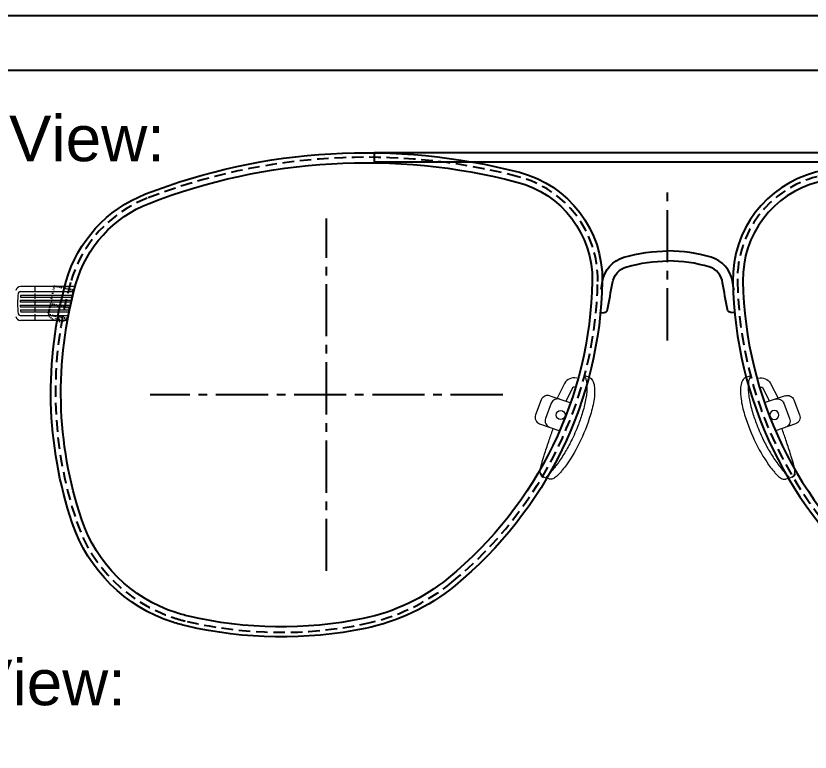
# Model space of a CAD drawing. Header units: millimetres. Extents: x 1448 to 2566, y 1057 to 1416.
# Drawn here: x 1736.3 to 1823.2, y 1334.9 to 1415.6 of the extents above; entities that cross this region are included whole.
import ezdxf

# ---------------------------------------------------------------- set-up
doc = ezdxf.new("R2010")
doc.units = ezdxf.units.MM
for name, pattern in [('ACAD_ISO02W100', [15, 12, -3]), ('CENTER2', [28.575, 19.05, -3.175, 3.175, -3.175]), ('DASHED2', [0.375, 0.25, -0.125]), ('HIDDEN', [9.525, 6.35, -3.175]), ('HIDDEN2', [0.1875, 0.125, -0.0625])]:
    doc.linetypes.add(name, pattern=pattern)
for name, color, linetype in [('Center Line', 2, 'CENTER2'), ('Hidden Line', 1, 'HIDDEN2'), ('Text', 4, 'Continuous')]:
    doc.layers.add(name, color=color, linetype=linetype)
doc.layers.add('标注', color=4, linetype='Continuous', lineweight=5)
doc.styles.add('宋体', font='SimSun.ttf')

# ---------------------------------------------------------------- blocks, each defined once
blk = doc.blocks.new('bab')
at = {"lineweight": 9}
for p, q in [((151.5, 442.298), (151.051, 442.452)), ((148.833, 441.625), (148.003, 440.005)), ((149.723, 441.169), (148.959, 439.677)), ((147.228, 440.271), (149.404, 439.524)), ((146.285, 439.832), (145.646, 438.172)), ((147.381, 439.455), (146.742, 437.796)), ((146.102, 437.194), (148.295, 436.44)), ((147.108, 431.159), (146.516, 431.363))]:
    blk.add_line(p, q, dxfattribs=at)
blk.add_circle((148.405, 438.156), 0.5, dxfattribs=at)
for centre, radius, start, end in [((149.859, 441.043), 1.18, 74.8054, 150.43383), ((149.859, 441.043), 0.18, 70.64221, 150.43383), ((146.985, 439.562), 0.75, 71.03854, 158.94638), ((148.081, 439.185), 0.75, 71.03854, 158.94638), ((146.346, 437.903), 0.75, 158.94638, 251.03854), ((147.442, 437.526), 0.75, 158.94638, 251.03854)]:
    blk.add_arc(centre, radius, start, end, dxfattribs=at)
blk.add_arc((146.678, 431.835), 0.5, 187.96457, 251.03854)
for points, knots in [([(151.033, 442.37), (151.062, 442.331), (151.09, 442.285), (151.162, 442.133), (151.201, 442.01), (151.256, 441.723), (151.274, 441.559), (151.287, 441.201), (151.283, 441.008), (151.256, 440.612), (151.233, 440.395), (151.165, 439.936), (151.121, 439.694), (151.013, 439.203), (150.95, 438.953), (150.856, 438.625), (150.832, 438.544), (150.808, 438.464)], [0.342327, 0.342327, 0.342327, 0.342327, 0.733059, 0.733059, 1.466118, 1.466118, 2.199177, 2.199177, 2.932236, 2.932236, 3.665693, 3.665693, 4.39915, 4.39915, 5.132608, 5.132608, 5.375972, 5.375972, 5.375972, 5.375972]), ([(151.5, 442.298), (151.586, 442.268), (151.663, 442.221), (151.874, 442.031), (151.96, 441.851), (152.076, 441.477), (152.11, 441.245), (152.133, 440.66), (152.112, 440.298), (152.023, 439.635), (151.972, 439.355), (151.842, 438.773), (151.762, 438.473), (151.67, 438.174)], [0, 0, 0, 0, 0.525689, 0.525689, 1.652907, 1.652907, 2.923389, 2.923389, 4.456515, 4.456515, 5.498466, 5.498466, 6.576224, 6.576224, 6.576224, 6.576224]), ([(150.808, 438.464), (150.667, 438.008), (150.512, 437.557), (150.104, 436.486), (149.838, 435.88), (149.344, 434.884), (149.107, 434.447), (148.598, 433.602), (148.328, 433.195), (148.006, 432.759), (147.964, 432.703), (147.922, 432.648)], [12.477352, 12.477352, 12.477352, 12.477352, 13.824357, 13.824357, 15.774274, 15.774274, 17.2906, 17.2906, 18.806925, 18.806925, 19.033217, 19.033217, 19.033217, 19.033217]), ([(151.67, 438.174), (151.337, 437.093), (150.922, 436.046), (149.954, 434.092), (149.409, 433.2), (148.821, 432.424)], [0, 0, 0, 0, 3.393519, 3.393519, 6.793295, 6.793295, 6.793295, 6.793295]), ([(146.605, 433.749), (146.627, 433.821), (146.65, 433.893), (146.827, 434.449), (146.989, 434.947), (147.298, 435.861), (147.442, 436.278), (147.585, 436.684)], [9.004309, 9.004309, 9.004309, 9.004309, 9.230601, 9.230601, 10.746927, 10.746927, 12.028994, 12.028994, 12.028994, 12.028994]), ([(146.328, 432.845), (146.372, 432.993), (146.417, 433.143), (146.509, 433.442), (146.556, 433.595), (146.605, 433.749)], [8.414025, 8.414025, 8.414025, 8.414025, 8.934537, 8.934537, 9.455744, 9.455744, 9.455744, 9.455744]), ([(146.183, 431.766), (146.183, 431.767), (146.183, 431.767), (146.183, 431.767), (146.181, 431.783), (146.179, 431.8), (146.169, 431.906), (146.17, 432.007), (146.189, 432.227), (146.207, 432.346), (146.256, 432.584), (146.288, 432.711), (146.328, 432.845)], [0.853482, 0.853482, 0.853482, 0.853482, 0.855432, 0.855432, 0.855432, 0.944962, 0.944962, 1.417442, 1.417442, 1.889923, 1.889923, 2.345183, 2.345183, 2.345183, 2.345183]), ([(147.922, 432.648), (147.832, 432.528), (147.74, 432.413), (147.557, 432.189), (147.465, 432.08), (147.371, 431.973), (147.359, 431.96), (147.347, 431.946), (147.335, 431.932), (147.28, 431.87), (147.225, 431.808), (147.17, 431.747), (147.056, 431.617), (146.941, 431.487), (146.826, 431.358)], [20.071782, 20.071782, 20.071782, 20.071782, 20.592988, 20.592988, 21.113501, 21.113501, 21.113501, 21.18052, 21.18052, 21.18052, 21.484011, 21.484011, 21.484011, 22.11914, 22.11914, 22.11914, 22.11914]), ([(148.821, 432.424), (148.732, 432.306), (148.641, 432.191), (148.459, 431.967), (148.367, 431.858), (148.274, 431.752)], [0, 0, 0, 0, 0.516499, 0.516499, 1.03397, 1.03397, 1.03397, 1.03397]), ([(148.274, 431.752), (148.129, 431.586), (147.986, 431.45), (147.706, 431.245), (147.573, 431.178), (147.31, 431.117), (147.198, 431.128), (147.108, 431.159)], [0, 0, 0, 0, 0.796315, 0.796315, 1.559532, 1.559532, 2.335249, 2.335249, 2.335249, 2.335249])]:
    blk.add_open_spline(points, degree=3, knots=knots, dxfattribs=at)
blk = doc.blocks.new('ET3WT23T32T')
at = {"layer": 'Center Line', "color": 251, "linetype": 'DASHED2', "ltscale": 0.3, "true_color": 0x636466}
for p, q in [((-4.36, 3.722), (-4.36, 0.522)), ((-4.36, 3.722), (-2.16, 3.722)), ((-2.16, 0.522), (-2.16, 3.722))]:
    blk.add_line(p, q, dxfattribs=at)
blk.add_lwpolyline([(-4.36, 1.722), (-2.16, 1.722)], dxfattribs=at)
blk.add_lwpolyline([(-2.16, 0.522, -0.180894), (-3.06, 0.036), (-3.06, 0.27), (-3.46, 0.27), (-3.46, 0.036, -0.180894), (-4.36, 0.522)], format="xyb", close=True, dxfattribs=at)

msp = doc.modelspace()

# ---------------------------------------------------------------- linework, layer by layer
msp.add_line((2108.65355, 1409.56132), (1699.39805, 1409.56132))
at = {"color": 251, "linetype": 'ACAD_ISO02W100', "lineweight": 13, "ltscale": 0.05}
msp.add_line((1738.3213, 1385.90005), (1738.3213, 1382.20005), dxfattribs=at)
for points in [[(2112.69159, 1118.56132), (2112.69159, 1415.56132), (1692.69159, 1415.56132), (1692.69159, 1118.56132)], [(1775.49877, 1399.56952), (1839.74003, 1399.56952), (1839.74003, 1400.56952), (1775.49877, 1400.56952)]]:
    msp.add_lwpolyline(points, close=True)
at = {"color": 7, "ltscale": 1000}
for points in [[(1791.40859, 1398.42645, -0.34665169), (1800.47891, 1386.46851, -0.2198787), (1784.31956, 1353.12825, -0.12175393), (1774.50101, 1348.45424, -0.10836606), (1754.9112, 1348.72674, -0.02146623), (1753.42698, 1349.13749, -0.23766226), (1742.4215, 1360.0156, -0.15107187), (1741.76799, 1386.49477, -0.23548817), (1750.45171, 1396.0481, -0.15753041)], [(1823.8545, 1398.42645, 0.34665169), (1814.78418, 1386.46851, 0.2198787), (1830.94353, 1353.12825, 0.12175393), (1840.76208, 1348.45424, 0.10836606), (1860.3519, 1348.72674, 0.02146623), (1861.83611, 1349.13749, 0.23766226), (1872.84159, 1360.0156, 0.15107187), (1873.4951, 1386.49477, 0.23548817), (1864.81138, 1396.0481, 0.15753041)], [(1791.13167, 1397.36188, -0.34665169), (1799.3791, 1386.4888, -0.2198787), (1783.62225, 1353.97899, -0.12175393), (1774.28034, 1349.53188, -0.10837468), (1755.16028, 1349.79817, -0.02148839), (1753.7656, 1350.18407, -0.23766226), (1743.46408, 1360.36637, -0.15107187), (1742.8266, 1386.19585, -0.23548817), (1750.85, 1395.02274, -0.15753041)], [(1824.13143, 1397.36188, 0.34665169), (1815.884, 1386.4888, 0.2198787), (1831.64084, 1353.97899, 0.12175393), (1840.98275, 1349.53188, 0.10837468), (1860.10282, 1349.79817, 0.02148839), (1861.4975, 1350.18407, 0.23766226), (1871.79902, 1360.36637, 0.15107187), (1872.43649, 1386.19585, 0.23548817), (1864.4131, 1395.02274, 0.15753041)]]:
    msp.add_lwpolyline(points, format="xyb", close=True, dxfattribs=at)
for points in [[(1800.35454, 1385.61188, 0.00258703), (1800.50312, 1386.48095, -0.28995658), (1802.85385, 1389.11518, -0.07131729), (1807.69441, 1389.80649)], [(1814.91118, 1385.5446, -0.00278753), (1814.75071, 1386.48095, 0.28995658), (1812.39997, 1389.11518, 0.0733207), (1807.69441, 1389.80649)], [(1800.17951, 1383.03014), (1800.68416, 1383.05912, 0.34108498), (1801.05337, 1383.37955, 0.0086082), (1801.58935, 1386.30221, -0.28995658), (1803.1565, 1388.05836, -0.0714253), (1807.69482, 1388.70751)], [(1815.08363, 1383.02965), (1814.57047, 1383.05912, -0.34108498), (1814.20127, 1383.37955, -0.0086082), (1813.66529, 1386.30221, 0.29823895), (1812.19813, 1388.05836, 0.07196916), (1807.69482, 1388.70751)]]:
    msp.add_lwpolyline(points, format="xyb")
at = {"layer": 'Center Line', "ltscale": 0.3}
for p, q in [((1807.63155, 1380.00548), (1807.63155, 1396.41585)), ((1770.28097, 1354.74688), (1770.28097, 1393.35322)), ((1789.58414, 1374.05005), (1750.9778, 1374.05005))]:
    msp.add_line(p, q, dxfattribs=at)
at = {"layer": 'Hidden Line', "linetype": 'HIDDEN', "ltscale": 0.2}
for points in [[(1791.28272, 1397.94256, -0.34665169), (1799.97899, 1386.47773, -0.2198787), (1784.00261, 1353.51495, -0.12175393), (1774.40071, 1348.94408, -0.10836991), (1755.02442, 1349.21375, -0.02147601), (1753.5809, 1349.61321, -0.23766226), (1742.8954, 1360.17504, -0.15107187), (1742.24918, 1386.35889, -0.23548817), (1750.63275, 1395.58203, -0.15753041)], [(1823.98038, 1397.94256, 0.34665169), (1815.2841, 1386.47773, 0.2198787), (1831.26049, 1353.51495, 0.12175393), (1840.86239, 1348.94408, 0.10836991), (1860.23867, 1349.21375, 0.02147601), (1861.6822, 1349.61321, 0.23766226), (1872.36769, 1360.17504, 0.15107187), (1873.01392, 1386.35889, 0.23548817), (1864.63034, 1395.58203, 0.15753041)]]:
    msp.add_lwpolyline(points, format="xyb", close=True, dxfattribs=at)
at = {"layer": '标注', "color": 0, "lineweight": 13, "ltscale": 5}
for p, q in [((1742.7442, 1385.90005), (1736.74405, 1385.90005)), ((1736.70668, 1385.35456), (1742.59808, 1385.35456)), ((1736.7335, 1384.22762), (1742.31991, 1384.22762)), ((1736.7404, 1384.42762), (1742.36697, 1384.42762)), ((1736.76241, 1384.75456), (1742.44603, 1384.75456)), ((1736.78248, 1384.95456), (1742.49571, 1384.95456)), ((1736.7335, 1383.87248), (1742.24302, 1383.87248)), ((1736.7404, 1383.67248), (1742.20135, 1383.67248)), ((1736.76162, 1383.35456), (1742.13512, 1383.35456)), ((1736.70668, 1382.74554), (1742.00823, 1382.74554)), ((1736.78248, 1383.14554), (1742.09157, 1383.14554)), ((1741.89825, 1382.20005), (1736.74405, 1382.20005))]:
    msp.add_line(p, q, dxfattribs=at)
for centre, radius, start, end in [((1736.74405, 1385.40005), 0.5, 90, 170.4727166), ((1744.7878, 1384.05005), 8.35625, 172.2171931, 187.7828069), ((1736.70668, 1385.15456), 0.2, 90, 172.2171931), ((1744.7878, 1384.05005), 8.05625, 177.313746, 178.737021), ((1744.7878, 1384.05005), 8.05625, 173.5535972, 174.9831744), ((1744.7878, 1384.05005), 8.05625, 181.262979, 182.686254), ((1744.7878, 1384.05005), 8.05625, 184.9525002, 186.4464028), ((1736.74405, 1382.70005), 0.5, 189.5272834, 270), ((1736.70668, 1382.94554), 0.2, 187.7828069, 270)]:
    msp.add_arc(centre, radius, start, end, dxfattribs=at)

# ---------------------------------------------------------------- block references
at = {"rotation": 348.2312913790062}
msp.add_blockref('ET3WT23T32T', (1743.94609, 1381.45544), dxfattribs=at)
msp.add_blockref('bab', (1647.51959, 933.6721))
at = {"xscale": -1}
msp.add_blockref('bab', (1967.74351, 933.6721), dxfattribs=at)

# ---------------------------------------------------------------- texts
at = {"layer": 'Text', "linetype": 'ByBlock', "lineweight": 9, "char_height": 5, "width": 51.5648721, "attachment_point": 5, "style": '宋体'}
for s, insert in [('\\pxql;{\\fArial|b0|i0|c0|p34;Front View:}', (1743.03934, 1402.10591)), ('\\pxql;{\\fArial|b0|i0|c0|p34;Top View:}', (1743.03934, 1341.78674))]:
    msp.add_mtext(s, dxfattribs=dict(at, insert=insert))

doc.saveas('drawing.dxf')
